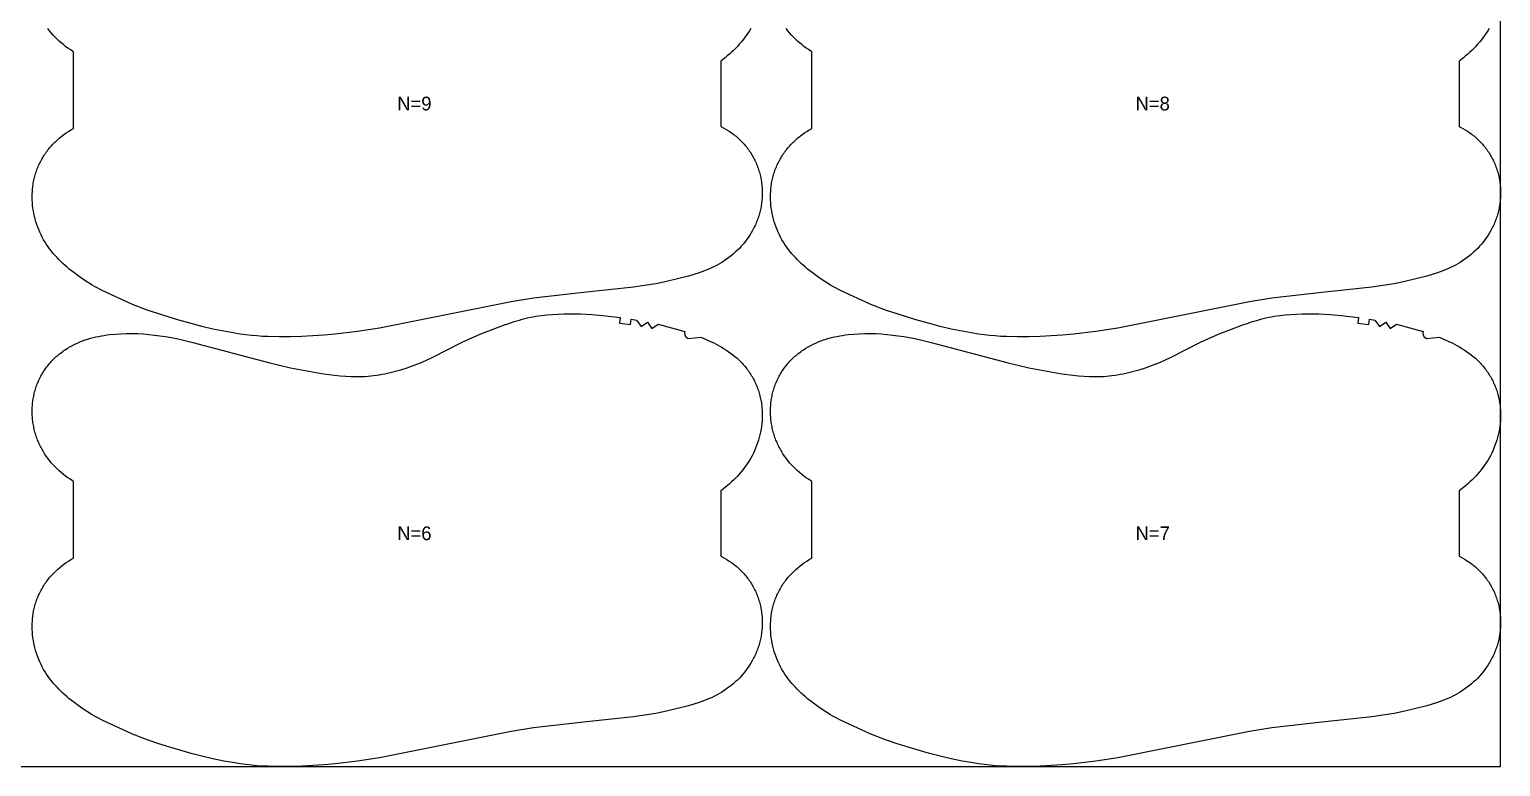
# Model space of a CAD drawing. Header units: inches. Extents: x 0 to 1874, y 0 to 1092.
# Drawn here: x 1339 to 1874, y 0 to 268 of the extents above; entities that cross this region are included whole.
import ezdxf

# ---------------------------------------------------------------- set-up
doc = ezdxf.new("R2010")
doc.units = ezdxf.units.IN

msp = doc.modelspace()

# ---------------------------------------------------------------- linework, layer by layer
at = {"layer": '1'}
for points in [[(0, 0), (1873.6998, 0), (1873.6998, 1091.8845), (0, 1091.8845), (0, 0)], [(1578.7571, 155.4172), (1583.3323, 155.8646), (1585.2064, 155.0794), (1587.0533, 154.2323), (1587.9652, 153.7841), (1588.8686, 153.3186), (1589.763, 152.8352), (1590.6478, 152.3334), (1591.5221, 151.8125), (1592.3843, 151.2714), (1593.2323, 150.7089), (1594.0641, 150.1239), (1594.8776, 149.5152), (1595.6709, 148.8816), (1596.4419, 148.2221), (1596.8184, 147.8822), (1597.1886, 147.5353), (1597.5523, 147.1815), (1597.9093, 146.8207), (1598.2594, 146.4531), (1598.6027, 146.0789), (1598.939, 145.6982), (1599.2681, 145.3113), (1599.59, 144.9181), (1599.9046, 144.519), (1600.2117, 144.114), (1600.5113, 143.7033), (1600.8032, 143.287), (1601.0873, 142.8654), (1601.3635, 142.4385), (1601.6318, 142.0066), (1601.892, 141.5697), (1602.1439, 141.128), (1602.3875, 140.6817), (1602.6228, 140.231), (1602.8496, 139.776), (1603.0678, 139.3168), (1603.2775, 138.8537), (1603.4784, 138.3868), (1603.6706, 137.9162), (1603.854, 137.4422), (1604.0285, 136.9649), (1604.1941, 136.4845), (1604.3506, 136.0011), (1604.4979, 135.5149), (1604.6361, 135.0261), (1604.7651, 134.5348), (1604.8847, 134.0412), (1604.9949, 133.5455), (1605.0957, 133.0478), (1605.1871, 132.5483), (1605.2691, 132.0472), (1605.3419, 131.5446), (1605.4055, 131.0407), (1605.46, 130.5357), (1605.5055, 130.0297), (1605.542, 129.5229), (1605.5884, 128.5076), (1605.5998, 127.4911), (1605.5768, 126.4747), (1605.5199, 125.4598), (1605.4297, 124.4476), (1605.3068, 123.439), (1605.1517, 122.435), (1604.9647, 121.4362), (1604.7466, 120.4437), (1604.4976, 119.4581), (1604.2184, 118.4804), (1603.9095, 117.5113), (1603.5712, 116.5519), (1603.2037, 115.6032), (1602.807, 114.6665), (1602.3811, 113.7432), (1601.926, 112.8344), (1601.4417, 111.9414), (1600.9283, 111.0655), (1600.3858, 110.208), (1599.8144, 109.3697), (1599.2158, 108.5506), (1598.5917, 107.7501), (1597.944, 106.9677), (1597.2746, 106.203), (1596.5852, 105.4555), (1595.8777, 104.7246), (1595.1539, 104.0099), (1594.4155, 103.3109), (1593.6635, 102.6272), (1592.8984, 101.9581), (1592.1212, 101.3033), (1590.5998, 100.0878), (1590.5998, 76.3795), (1591.0064, 76.1734), (1591.8975, 75.6844), (1592.7719, 75.1657), (1593.6282, 74.6176), (1594.0491, 74.3326), (1594.465, 74.0402), (1594.8755, 73.7407), (1595.2806, 73.4339), (1595.6801, 73.1198), (1596.0738, 72.7986), (1596.4614, 72.4703), (1596.8429, 72.1348), (1597.218, 71.7922), (1597.5866, 71.4426), (1597.9484, 71.0859), (1598.3033, 70.7223), (1598.6512, 70.3519), (1598.992, 69.9749), (1599.3255, 69.5914), (1599.6516, 69.2016), (1599.9701, 68.8055), (1600.2808, 68.4035), (1600.5838, 67.9955), (1600.8787, 67.5817), (1601.1656, 67.1623), (1601.4442, 66.7374), (1601.7143, 66.3071), (1601.976, 65.8716), (1602.229, 65.4311), (1602.4731, 64.9857), (1602.7084, 64.5355), (1602.9346, 64.0807), (1603.1519, 63.6215), (1603.3601, 63.1581), (1603.5592, 62.6907), (1603.7492, 62.2194), (1603.9301, 61.7446), (1604.1018, 61.2663), (1604.2643, 60.7848), (1604.4176, 60.3003), (1604.5616, 59.8129), (1604.6963, 59.3229), (1604.8217, 58.8304), (1604.9377, 58.3356), (1605.0443, 57.8388), (1605.1416, 57.3401), (1605.2293, 56.8397), (1605.3077, 56.3377), (1605.3767, 55.8345), (1605.4363, 55.33), (1605.4866, 54.8245), (1605.5277, 54.3181), (1605.5595, 53.811), (1605.5821, 53.3034), (1605.5955, 52.7954), (1605.5998, 52.2872), (1605.595, 51.779), (1605.5811, 51.2709), (1605.5582, 50.7631), (1605.5263, 50.2557), (1605.4855, 49.7489), (1605.4357, 49.243), (1605.3771, 48.7379), (1605.3096, 48.234), (1605.2332, 47.7313), (1605.1479, 47.2302), (1605.0538, 46.7306), (1604.9509, 46.2328), (1604.8391, 45.737), (1604.7185, 45.2433), (1604.5891, 44.7519), (1604.4509, 44.263), (1604.3039, 43.7767), (1604.1481, 43.2933), (1603.9835, 42.8128), (1603.8101, 42.3355), (1603.628, 41.8615), (1603.4371, 41.3909), (1603.2375, 40.9241), (1603.0294, 40.4609), (1602.8127, 40.0017), (1602.5878, 39.5464), (1602.3547, 39.0951), (1602.1136, 38.6479), (1601.6079, 37.7665), (1601.072, 36.9027), (1600.5069, 36.0573), (1599.9139, 35.2312), (1599.2941, 34.4251), (1598.6487, 33.6396), (1597.9785, 32.8755), (1597.2843, 32.1333), (1596.5669, 31.4135), (1595.8272, 30.7168), (1595.066, 30.0436), (1594.284, 29.3947), (1593.4821, 28.7704), (1592.6612, 28.1714), (1591.8221, 27.5978), (1590.9661, 27.0498), (1590.0941, 26.5274), (1589.2071, 26.0308), (1588.3063, 25.5601), (1587.3927, 25.1154), (1586.4672, 24.6968), (1585.5311, 24.3041), (1584.5854, 23.9351), (1583.6312, 23.5875), (1582.6698, 23.2589), (1580.7298, 22.6487), (1578.7747, 22.0852), (1574.8435, 21.0467), (1570.8869, 20.1186), (1566.9039, 19.3046), (1562.8975, 18.6154), (1558.8721, 18.0532), (1540.6828, 16.107), (1522.5039, 14.0666), (1514.4798, 12.7582), (1466.6457, 3.1918), (1462.6333, 2.5404), (1458.6089, 1.9638), (1450.5365, 0.9962), (1446.4877, 0.6333), (1442.4321, 0.3539), (1438.372, 0.1533), (1434.3085, 0.0325), (1430.243, 0), (1426.179, 0.0871), (1424.149, 0.1866), (1422.1214, 0.3262), (1420.0972, 0.5068), (1418.0771, 0.7294), (1416.0621, 0.9942), (1414.0524, 1.2985), (1410.0499, 2.0119), (1406.0709, 2.8441), (1402.1141, 3.7759), (1398.1781, 4.7926), (1392.948, 6.2795), (1386.5015, 8.3073), (1382.6496, 9.6108), (1380.7383, 10.3019), (1378.842, 11.0306), (1376.9629, 11.8018), (1375.0975, 12.6069), (1367.688, 15.964), (1365.8594, 16.8504), (1364.0572, 17.7863), (1363.1686, 18.2777), (1362.289, 18.7851), (1360.5562, 19.8457), (1358.8583, 20.9632), (1357.195, 22.1326), (1355.5668, 23.3505), (1353.9786, 24.6194), (1353.2013, 25.2743), (1352.4363, 25.9433), (1351.6842, 26.6271), (1350.9459, 27.326), (1350.2221, 28.0407), (1349.5146, 28.7716), (1348.8252, 29.5191), (1348.1557, 30.2839), (1347.5081, 31.0662), (1346.884, 31.8667), (1346.2853, 32.6859), (1345.714, 33.5241), (1345.1715, 34.3817), (1344.658, 35.2576), (1344.1738, 36.1505), (1343.7187, 37.0593), (1343.2928, 37.9827), (1342.896, 38.9193), (1342.5285, 39.868), (1342.1903, 40.8275), (1341.8813, 41.7965), (1341.6021, 42.7742), (1341.3532, 43.7598), (1341.135, 44.7524), (1340.9481, 45.7511), (1340.7929, 46.7552), (1340.67, 47.7637), (1340.5799, 48.7759), (1340.523, 49.7908), (1340.5, 50.8072), (1340.5114, 51.8237), (1340.5578, 52.839), (1340.5943, 53.3458), (1340.6397, 53.8518), (1340.6942, 54.3568), (1340.7579, 54.8607), (1340.8306, 55.3633), (1340.9127, 55.8644), (1341.0041, 56.3639), (1341.1048, 56.8616), (1341.2151, 57.3573), (1341.3347, 57.8509), (1341.4636, 58.3422), (1341.6018, 58.831), (1341.7492, 59.3172), (1341.9057, 59.8006), (1342.0712, 60.281), (1342.2457, 60.7583), (1342.4291, 61.2323), (1342.6214, 61.7029), (1342.8223, 62.1698), (1343.032, 62.6329), (1343.2502, 63.0921), (1343.477, 63.5471), (1343.7122, 63.9979), (1343.9559, 64.4441), (1344.2078, 64.8858), (1344.468, 65.3227), (1344.7362, 65.7546), (1345.0125, 66.1815), (1345.2966, 66.6032), (1345.5885, 67.0194), (1345.8881, 67.4301), (1346.1952, 67.8351), (1346.5098, 68.2342), (1346.8317, 68.6274), (1347.1608, 69.0144), (1347.4971, 69.395), (1347.8403, 69.7692), (1348.1905, 70.1368), (1348.5475, 70.4976), (1348.9111, 70.8515), (1349.2813, 71.1983), (1349.6579, 71.5382), (1350.4289, 72.1977), (1351.2222, 72.8313), (1352.0357, 73.44), (1352.8675, 74.025), (1353.7155, 74.5875), (1354.5777, 75.1286), (1355.452, 75.6496), (1355.5, 75.6768), (1355.5, 103.5143), (1355.1337, 103.7337), (1354.2777, 104.2817), (1353.4386, 104.8553), (1352.6177, 105.4543), (1351.8158, 106.0785), (1351.0338, 106.7275), (1350.2725, 107.4007), (1349.5328, 108.0974), (1348.8155, 108.8172), (1348.1213, 109.5594), (1347.4511, 110.3235), (1346.8057, 111.1089), (1346.1859, 111.9151), (1345.5929, 112.7412), (1345.0278, 113.5865), (1344.4919, 114.4503), (1343.9862, 115.3318), (1343.7451, 115.779), (1343.512, 116.2302), (1343.2871, 116.6856), (1343.0704, 117.1448), (1342.8622, 117.6079), (1342.6626, 118.0748), (1342.4718, 118.5453), (1342.2897, 119.0193), (1342.1163, 119.4967), (1341.9517, 119.9772), (1341.7959, 120.4606), (1341.6489, 120.9469), (1341.5107, 121.4358), (1341.3813, 121.9272), (1341.2607, 122.4209), (1341.1489, 122.9167), (1341.046, 123.4145), (1340.9519, 123.914), (1340.8666, 124.4152), (1340.7902, 124.9179), (1340.7227, 125.4218), (1340.664, 125.9268), (1340.6143, 126.4328), (1340.5734, 126.9396), (1340.5416, 127.447), (1340.5187, 127.9548), (1340.5048, 128.4629), (1340.5, 128.9711), (1340.5043, 129.4793), (1340.5177, 129.9873), (1340.5403, 130.4949), (1340.5721, 131.002), (1340.6132, 131.5084), (1340.6635, 132.0139), (1340.7231, 132.5183), (1340.7921, 133.0216), (1340.8705, 133.5236), (1340.9582, 134.024), (1341.0554, 134.5227), (1341.1621, 135.0195), (1341.2781, 135.5143), (1341.4035, 136.0068), (1341.5382, 136.4968), (1341.6822, 136.9842), (1341.8355, 137.4687), (1341.998, 137.9502), (1342.1697, 138.4285), (1342.3506, 138.9033), (1342.5406, 139.3745), (1342.7397, 139.8419), (1342.9479, 140.3053), (1343.1652, 140.7645), (1343.3914, 141.2193), (1343.6266, 141.6696), (1343.8708, 142.115), (1344.1238, 142.5555), (1344.3854, 142.991), (1344.6556, 143.4212), (1344.9342, 143.8461), (1345.221, 144.2656), (1345.516, 144.6793), (1345.8189, 145.0873), (1346.1297, 145.4894), (1346.4482, 145.8855), (1346.7743, 146.2753), (1347.1078, 146.6588), (1347.4485, 147.0358), (1347.7965, 147.4062), (1348.1514, 147.7698), (1348.5132, 148.1265), (1348.8818, 148.4761), (1349.2569, 148.8187), (1349.6383, 149.1542), (1350.026, 149.4825), (1350.4197, 149.8037), (1350.8191, 150.1177), (1351.2243, 150.4245), (1351.6348, 150.7241), (1352.0506, 151.0164), (1352.4715, 151.3015), (1353.3279, 151.8496), (1354.2023, 152.3683), (1355.0934, 152.8573), (1355.9997, 153.3166), (1356.9201, 153.7465), (1357.8535, 154.1475), (1358.7987, 154.5199), (1359.7545, 154.8644), (1360.72, 155.1812), (1361.694, 155.4709), (1362.6754, 155.7339), (1363.6631, 155.9708), (1364.6564, 156.1827), (1365.6547, 156.371), (1366.6573, 156.5369), (1367.6634, 156.6818), (1368.6726, 156.8068), (1370.6971, 157.0026), (1372.7262, 157.1332), (1374.7577, 157.2014), (1376.7898, 157.2085), (1378.8211, 157.1558), (1380.8501, 157.0451), (1382.8758, 156.8803), (1384.8974, 156.6661), (1386.914, 156.4068), (1388.9249, 156.1062), (1390.9289, 155.7642), (1392.925, 155.3802), (1394.9119, 154.9532), (1398.859, 153.9839), (1426.3508, 146.6333), (1430.3023, 145.6778), (1434.2703, 144.7938), (1438.2548, 143.9874), (1442.2536, 143.2558), (1446.2653, 142.602), (1450.2943, 142.0607), (1452.3166, 141.8466), (1454.3431, 141.6825), (1456.3726, 141.5798), (1457.3881, 141.555), (1458.4037, 141.5498), (1459.4193, 141.5652), (1460.4346, 141.6013), (1461.4492, 141.6576), (1462.4626, 141.7338), (1463.4745, 141.8295), (1464.4844, 141.9444), (1465.4921, 142.0782), (1466.497, 142.2304), (1467.4988, 142.4007), (1468.4974, 142.5886), (1470.4843, 143.0152), (1472.4568, 143.506), (1474.4138, 144.0569), (1476.354, 144.6646), (1478.2755, 145.3289), (1480.1757, 146.0501), (1482.0524, 146.8289), (1483.9047, 147.6633), (1485.7371, 148.5418), (1496.6331, 154.0222), (1500.3305, 155.7112), (1504.0734, 157.2984), (1507.8508, 158.799), (1511.6615, 160.2156), (1513.5803, 160.8897), (1515.5107, 161.5281), (1517.4556, 162.1162), (1518.4344, 162.3869), (1519.4179, 162.6396), (1520.4064, 162.8728), (1521.3995, 163.0867), (1522.3968, 163.2819), (1523.3977, 163.4589), (1525.4085, 163.7605), (1527.4282, 163.996), (1529.4533, 164.17), (1531.4821, 164.2885), (1533.5135, 164.3579), (1535.5461, 164.3845), (1537.5789, 164.3735), (1539.6109, 164.3256), (1541.6416, 164.2405), (1543.6702, 164.1178), (1547.7195, 163.7652), (1554.0677, 162.997), (1553.7964, 161.0155), (1557.7127, 160.4389), (1558.0249, 162.4144), (1559.9986, 162.091), (1561.6095, 159.7769), (1563.9335, 161.3726), (1565.4794, 159.0165), (1567.8466, 160.5443), (1572.6847, 159.2868), (1577.4967, 157.9325), (1577.3989, 157.319), (1577.4938, 156.705), (1577.7721, 156.1496), (1578.2071, 155.7061), (1578.7571, 155.4172)], [(1846.8571, 155.4172), (1851.4323, 155.8646), (1853.3064, 155.0794), (1855.1533, 154.2323), (1856.0652, 153.7841), (1856.9686, 153.3186), (1857.863, 152.8352), (1858.7478, 152.3334), (1859.6221, 151.8125), (1860.4843, 151.2714), (1861.3323, 150.7089), (1862.1641, 150.1239), (1862.9776, 149.5152), (1863.7709, 148.8816), (1864.5419, 148.2221), (1864.9184, 147.8822), (1865.2886, 147.5353), (1865.6523, 147.1815), (1866.0093, 146.8207), (1866.3594, 146.4531), (1866.7027, 146.0789), (1867.039, 145.6982), (1867.3681, 145.3113), (1867.69, 144.9181), (1868.0046, 144.519), (1868.3117, 144.114), (1868.6113, 143.7033), (1868.9032, 143.287), (1869.1873, 142.8654), (1869.4635, 142.4385), (1869.7318, 142.0066), (1869.992, 141.5697), (1870.2439, 141.128), (1870.4875, 140.6817), (1870.7228, 140.231), (1870.9496, 139.776), (1871.1678, 139.3168), (1871.3775, 138.8537), (1871.5784, 138.3868), (1871.7706, 137.9162), (1871.954, 137.4422), (1872.1285, 136.9649), (1872.2941, 136.4845), (1872.4506, 136.0011), (1872.5979, 135.5149), (1872.7361, 135.0261), (1872.8651, 134.5348), (1872.9847, 134.0412), (1873.0949, 133.5455), (1873.1957, 133.0478), (1873.2871, 132.5483), (1873.3691, 132.0472), (1873.4419, 131.5446), (1873.5055, 131.0407), (1873.56, 130.5357), (1873.6055, 130.0297), (1873.642, 129.5229), (1873.6884, 128.5076), (1873.6998, 127.4911), (1873.6768, 126.4747), (1873.6199, 125.4598), (1873.5297, 124.4476), (1873.4068, 123.439), (1873.2517, 122.435), (1873.0647, 121.4362), (1872.8466, 120.4437), (1872.5976, 119.4581), (1872.3184, 118.4804), (1872.0095, 117.5113), (1871.6712, 116.5519), (1871.3037, 115.6032), (1870.907, 114.6665), (1870.4811, 113.7432), (1870.026, 112.8344), (1869.5417, 111.9414), (1869.0283, 111.0655), (1868.4858, 110.208), (1867.9144, 109.3697), (1867.3158, 108.5506), (1866.6917, 107.7501), (1866.044, 106.9677), (1865.3746, 106.203), (1864.6852, 105.4555), (1863.9777, 104.7246), (1863.2539, 104.0099), (1862.5155, 103.3109), (1861.7635, 102.6272), (1860.9984, 101.9581), (1860.2212, 101.3033), (1858.6998, 100.0878), (1858.6998, 76.3795), (1859.1064, 76.1734), (1859.9975, 75.6844), (1860.8719, 75.1657), (1861.7282, 74.6176), (1862.1491, 74.3326), (1862.565, 74.0402), (1862.9755, 73.7407), (1863.3806, 73.4339), (1863.7801, 73.1198), (1864.1738, 72.7986), (1864.5614, 72.4703), (1864.9429, 72.1348), (1865.318, 71.7922), (1865.6866, 71.4426), (1866.0484, 71.0859), (1866.4033, 70.7223), (1866.7512, 70.3519), (1867.092, 69.9749), (1867.4255, 69.5914), (1867.7516, 69.2016), (1868.0701, 68.8055), (1868.3808, 68.4035), (1868.6838, 67.9955), (1868.9787, 67.5817), (1869.2656, 67.1623), (1869.5442, 66.7374), (1869.8143, 66.3071), (1870.076, 65.8716), (1870.329, 65.4311), (1870.5731, 64.9857), (1870.8084, 64.5355), (1871.0346, 64.0807), (1871.2519, 63.6215), (1871.4601, 63.1581), (1871.6592, 62.6907), (1871.8492, 62.2194), (1872.0301, 61.7446), (1872.2018, 61.2663), (1872.3643, 60.7848), (1872.5176, 60.3003), (1872.6616, 59.8129), (1872.7963, 59.3229), (1872.9217, 58.8304), (1873.0377, 58.3356), (1873.1443, 57.8388), (1873.2416, 57.3401), (1873.3293, 56.8397), (1873.4077, 56.3377), (1873.4767, 55.8345), (1873.5363, 55.33), (1873.5866, 54.8245), (1873.6277, 54.3181), (1873.6595, 53.811), (1873.6821, 53.3034), (1873.6955, 52.7954), (1873.6998, 52.2872), (1873.695, 51.779), (1873.6811, 51.2709), (1873.6582, 50.7631), (1873.6263, 50.2557), (1873.5855, 49.7489), (1873.5357, 49.243), (1873.4771, 48.7379), (1873.4096, 48.234), (1873.3332, 47.7313), (1873.2479, 47.2302), (1873.1538, 46.7306), (1873.0509, 46.2328), (1872.9391, 45.737), (1872.8185, 45.2433), (1872.6891, 44.7519), (1872.5509, 44.263), (1872.4039, 43.7767), (1872.2481, 43.2933), (1872.0835, 42.8128), (1871.9101, 42.3355), (1871.728, 41.8615), (1871.5371, 41.3909), (1871.3375, 40.9241), (1871.1294, 40.4609), (1870.9127, 40.0017), (1870.6878, 39.5464), (1870.4547, 39.0951), (1870.2136, 38.6479), (1869.7079, 37.7665), (1869.172, 36.9027), (1868.6069, 36.0573), (1868.0139, 35.2312), (1867.3941, 34.4251), (1866.7487, 33.6396), (1866.0785, 32.8755), (1865.3843, 32.1333), (1864.6669, 31.4135), (1863.9272, 30.7168), (1863.166, 30.0436), (1862.384, 29.3947), (1861.5821, 28.7704), (1860.7612, 28.1714), (1859.9221, 27.5978), (1859.0661, 27.0498), (1858.1941, 26.5274), (1857.3071, 26.0308), (1856.4063, 25.5601), (1855.4927, 25.1154), (1854.5672, 24.6968), (1853.6311, 24.3041), (1852.6854, 23.9351), (1851.7312, 23.5875), (1850.7698, 23.2589), (1848.8298, 22.6487), (1846.8747, 22.0852), (1842.9435, 21.0467), (1838.9869, 20.1186), (1835.0039, 19.3046), (1830.9975, 18.6154), (1826.9721, 18.0532), (1808.7828, 16.107), (1790.6039, 14.0666), (1782.5798, 12.7582), (1734.7457, 3.1918), (1730.7333, 2.5404), (1726.7089, 1.9638), (1718.6365, 0.9962), (1714.5877, 0.6333), (1710.5321, 0.3539), (1706.472, 0.1533), (1702.4085, 0.0325), (1698.343, 0), (1694.279, 0.0871), (1692.249, 0.1866), (1690.2214, 0.3262), (1688.1972, 0.5068), (1686.1771, 0.7294), (1684.1621, 0.9942), (1682.1524, 1.2985), (1678.1499, 2.0119), (1674.1709, 2.8441), (1670.2141, 3.7759), (1666.2781, 4.7926), (1661.048, 6.2795), (1654.6015, 8.3073), (1650.7496, 9.6108), (1648.8383, 10.3019), (1646.942, 11.0306), (1645.0629, 11.8018), (1643.1975, 12.6069), (1635.788, 15.964), (1633.9594, 16.8504), (1632.1572, 17.7863), (1631.2686, 18.2777), (1630.389, 18.7851), (1628.6562, 19.8457), (1626.9583, 20.9632), (1625.295, 22.1326), (1623.6668, 23.3505), (1622.0786, 24.6194), (1621.3013, 25.2743), (1620.5363, 25.9433), (1619.7842, 26.6271), (1619.0459, 27.326), (1618.3221, 28.0407), (1617.6146, 28.7716), (1616.9252, 29.5191), (1616.2557, 30.2839), (1615.6081, 31.0662), (1614.984, 31.8667), (1614.3853, 32.6859), (1613.814, 33.5241), (1613.2715, 34.3817), (1612.758, 35.2576), (1612.2738, 36.1505), (1611.8187, 37.0593), (1611.3928, 37.9827), (1610.996, 38.9193), (1610.6285, 39.868), (1610.2903, 40.8275), (1609.9813, 41.7965), (1609.7021, 42.7742), (1609.4532, 43.7598), (1609.235, 44.7524), (1609.0481, 45.7511), (1608.8929, 46.7552), (1608.77, 47.7637), (1608.6799, 48.7759), (1608.623, 49.7908), (1608.6, 50.8072), (1608.6114, 51.8237), (1608.6578, 52.839), (1608.6943, 53.3458), (1608.7397, 53.8518), (1608.7942, 54.3568), (1608.8579, 54.8607), (1608.9306, 55.3633), (1609.0127, 55.8644), (1609.1041, 56.3639), (1609.2048, 56.8616), (1609.3151, 57.3573), (1609.4347, 57.8509), (1609.5636, 58.3422), (1609.7018, 58.831), (1609.8492, 59.3172), (1610.0057, 59.8006), (1610.1712, 60.281), (1610.3457, 60.7583), (1610.5291, 61.2323), (1610.7214, 61.7029), (1610.9223, 62.1698), (1611.132, 62.6329), (1611.3502, 63.0921), (1611.577, 63.5471), (1611.8122, 63.9979), (1612.0559, 64.4441), (1612.3078, 64.8858), (1612.568, 65.3227), (1612.8362, 65.7546), (1613.1125, 66.1815), (1613.3966, 66.6032), (1613.6885, 67.0194), (1613.9881, 67.4301), (1614.2952, 67.8351), (1614.6098, 68.2342), (1614.9317, 68.6274), (1615.2608, 69.0144), (1615.5971, 69.395), (1615.9403, 69.7692), (1616.2905, 70.1368), (1616.6475, 70.4976), (1617.0111, 70.8515), (1617.3813, 71.1983), (1617.7579, 71.5382), (1618.5289, 72.1977), (1619.3222, 72.8313), (1620.1357, 73.44), (1620.9675, 74.025), (1621.8155, 74.5875), (1622.6777, 75.1286), (1623.552, 75.6496), (1623.6, 75.6768), (1623.6, 103.5143), (1623.2337, 103.7337), (1622.3777, 104.2817), (1621.5386, 104.8553), (1620.7177, 105.4543), (1619.9158, 106.0785), (1619.1338, 106.7275), (1618.3725, 107.4007), (1617.6328, 108.0974), (1616.9155, 108.8172), (1616.2213, 109.5594), (1615.5511, 110.3235), (1614.9057, 111.1089), (1614.2859, 111.9151), (1613.6929, 112.7412), (1613.1278, 113.5865), (1612.5919, 114.4503), (1612.0862, 115.3318), (1611.8451, 115.779), (1611.612, 116.2302), (1611.3871, 116.6856), (1611.1704, 117.1448), (1610.9622, 117.6079), (1610.7626, 118.0748), (1610.5718, 118.5453), (1610.3897, 119.0193), (1610.2163, 119.4967), (1610.0517, 119.9772), (1609.8959, 120.4606), (1609.7489, 120.9469), (1609.6107, 121.4358), (1609.4813, 121.9272), (1609.3607, 122.4209), (1609.2489, 122.9167), (1609.146, 123.4145), (1609.0519, 123.914), (1608.9666, 124.4152), (1608.8902, 124.9179), (1608.8227, 125.4218), (1608.764, 125.9268), (1608.7143, 126.4328), (1608.6734, 126.9396), (1608.6416, 127.447), (1608.6187, 127.9548), (1608.6048, 128.4629), (1608.6, 128.9711), (1608.6043, 129.4793), (1608.6177, 129.9873), (1608.6403, 130.4949), (1608.6721, 131.002), (1608.7132, 131.5084), (1608.7635, 132.0139), (1608.8231, 132.5183), (1608.8921, 133.0216), (1608.9705, 133.5236), (1609.0582, 134.024), (1609.1554, 134.5227), (1609.2621, 135.0195), (1609.3781, 135.5143), (1609.5035, 136.0068), (1609.6382, 136.4968), (1609.7822, 136.9842), (1609.9355, 137.4687), (1610.098, 137.9502), (1610.2697, 138.4285), (1610.4506, 138.9033), (1610.6406, 139.3745), (1610.8397, 139.8419), (1611.0479, 140.3053), (1611.2652, 140.7645), (1611.4914, 141.2193), (1611.7266, 141.6696), (1611.9708, 142.115), (1612.2238, 142.5555), (1612.4854, 142.991), (1612.7556, 143.4212), (1613.0342, 143.8461), (1613.321, 144.2656), (1613.616, 144.6793), (1613.9189, 145.0873), (1614.2297, 145.4894), (1614.5482, 145.8855), (1614.8743, 146.2753), (1615.2078, 146.6588), (1615.5485, 147.0358), (1615.8965, 147.4062), (1616.2514, 147.7698), (1616.6132, 148.1265), (1616.9818, 148.4761), (1617.3569, 148.8187), (1617.7383, 149.1542), (1618.126, 149.4825), (1618.5197, 149.8037), (1618.9191, 150.1177), (1619.3243, 150.4245), (1619.7348, 150.7241), (1620.1506, 151.0164), (1620.5715, 151.3015), (1621.4279, 151.8496), (1622.3023, 152.3683), (1623.1934, 152.8573), (1624.0997, 153.3166), (1625.0201, 153.7465), (1625.9535, 154.1475), (1626.8987, 154.5199), (1627.8545, 154.8644), (1628.82, 155.1812), (1629.794, 155.4709), (1630.7754, 155.7339), (1631.7631, 155.9708), (1632.7564, 156.1827), (1633.7547, 156.371), (1634.7573, 156.5369), (1635.7634, 156.6818), (1636.7726, 156.8068), (1638.7971, 157.0026), (1640.8262, 157.1332), (1642.8577, 157.2014), (1644.8898, 157.2085), (1646.9211, 157.1558), (1648.9501, 157.0451), (1650.9758, 156.8803), (1652.9974, 156.6661), (1655.014, 156.4068), (1657.0249, 156.1062), (1659.0289, 155.7642), (1661.025, 155.3802), (1663.0119, 154.9532), (1666.959, 153.9839), (1694.4508, 146.6333), (1698.4023, 145.6778), (1702.3703, 144.7938), (1706.3548, 143.9874), (1710.3536, 143.2558), (1714.3653, 142.602), (1718.3943, 142.0607), (1720.4166, 141.8466), (1722.4431, 141.6825), (1724.4726, 141.5798), (1725.4881, 141.555), (1726.5037, 141.5498), (1727.5193, 141.5652), (1728.5346, 141.6013), (1729.5492, 141.6576), (1730.5626, 141.7338), (1731.5745, 141.8295), (1732.5844, 141.9444), (1733.5921, 142.0782), (1734.597, 142.2304), (1735.5988, 142.4007), (1736.5974, 142.5886), (1738.5843, 143.0152), (1740.5568, 143.506), (1742.5138, 144.0569), (1744.454, 144.6646), (1746.3755, 145.3289), (1748.2757, 146.0501), (1750.1524, 146.8289), (1752.0047, 147.6633), (1753.8371, 148.5418), (1764.7331, 154.0222), (1768.4305, 155.7112), (1772.1734, 157.2984), (1775.9508, 158.799), (1779.7615, 160.2156), (1781.6803, 160.8897), (1783.6107, 161.5281), (1785.5556, 162.1162), (1786.5344, 162.3869), (1787.5179, 162.6396), (1788.5064, 162.8728), (1789.4995, 163.0867), (1790.4968, 163.2819), (1791.4977, 163.4589), (1793.5085, 163.7605), (1795.5282, 163.996), (1797.5533, 164.17), (1799.5821, 164.2885), (1801.6135, 164.3579), (1803.6461, 164.3845), (1805.6789, 164.3735), (1807.7109, 164.3256), (1809.7416, 164.2405), (1811.7702, 164.1178), (1815.8195, 163.7652), (1822.1677, 162.997), (1821.8964, 161.0155), (1825.8127, 160.4389), (1826.1249, 162.4144), (1828.0986, 162.091), (1829.7095, 159.7769), (1832.0335, 161.3726), (1833.5794, 159.0165), (1835.9466, 160.5443), (1840.7847, 159.2868), (1845.5967, 157.9325), (1845.4989, 157.319), (1845.5938, 156.705), (1845.8721, 156.1496), (1846.3071, 155.7061), (1846.8571, 155.4172)]]:
    msp.add_lwpolyline(points, close=True, dxfattribs=at)
for points in [[(1601.4417, 267.9414), (1600.9283, 267.0655), (1600.3858, 266.208), (1599.8144, 265.3697), (1599.2158, 264.5506), (1598.5917, 263.7501), (1597.944, 262.9677), (1597.2746, 262.203), (1596.5852, 261.4555), (1595.8777, 260.7246), (1595.1539, 260.0099), (1594.4155, 259.3109), (1593.6635, 258.6272), (1592.8984, 257.9581), (1592.1212, 257.3033), (1590.5998, 256.0878), (1590.5998, 232.3795), (1591.0064, 232.1734), (1591.8975, 231.6844), (1592.7719, 231.1657), (1593.6282, 230.6176), (1594.0491, 230.3326), (1594.465, 230.0402), (1594.8755, 229.7407), (1595.2806, 229.4339), (1595.6801, 229.1198), (1596.0738, 228.7986), (1596.4614, 228.4703), (1596.8429, 228.1348), (1597.218, 227.7922), (1597.5866, 227.4426), (1597.9484, 227.0859), (1598.3033, 226.7223), (1598.6512, 226.3519), (1598.992, 225.9749), (1599.3255, 225.5914), (1599.6516, 225.2016), (1599.9701, 224.8055), (1600.2808, 224.4035), (1600.5838, 223.9955), (1600.8787, 223.5817), (1601.1656, 223.1623), (1601.4442, 222.7374), (1601.7143, 222.3071), (1601.976, 221.8716), (1602.229, 221.4311), (1602.4731, 220.9857), (1602.7084, 220.5355), (1602.9346, 220.0807), (1603.1519, 219.6215), (1603.3601, 219.1581), (1603.5592, 218.6907), (1603.7492, 218.2194), (1603.9301, 217.7446), (1604.1018, 217.2663), (1604.2643, 216.7848), (1604.4176, 216.3003), (1604.5616, 215.8129), (1604.6963, 215.3229), (1604.8217, 214.8304), (1604.9377, 214.3356), (1605.0443, 213.8388), (1605.1416, 213.3401), (1605.2293, 212.8397), (1605.3077, 212.3377), (1605.3767, 211.8345), (1605.4363, 211.33), (1605.4866, 210.8245), (1605.5277, 210.3181), (1605.5595, 209.811), (1605.5821, 209.3034), (1605.5955, 208.7954), (1605.5998, 208.2872), (1605.595, 207.779), (1605.5811, 207.2709), (1605.5582, 206.7631), (1605.5263, 206.2557), (1605.4855, 205.7489), (1605.4357, 205.243), (1605.3771, 204.7379), (1605.3096, 204.234), (1605.2332, 203.7313), (1605.1479, 203.2302), (1605.0538, 202.7306), (1604.9509, 202.2328), (1604.8391, 201.737), (1604.7185, 201.2433), (1604.5891, 200.7519), (1604.4509, 200.263), (1604.3039, 199.7767), (1604.1481, 199.2933), (1603.9835, 198.8128), (1603.8101, 198.3355), (1603.628, 197.8615), (1603.4371, 197.3909), (1603.2375, 196.9241), (1603.0294, 196.4609), (1602.8127, 196.0017), (1602.5878, 195.5464), (1602.3547, 195.0951), (1602.1136, 194.6479), (1601.6079, 193.7665), (1601.072, 192.9027), (1600.5069, 192.0573), (1599.9139, 191.2312), (1599.2941, 190.4251), (1598.6487, 189.6396), (1597.9785, 188.8755), (1597.2843, 188.1333), (1596.5669, 187.4135), (1595.8272, 186.7168), (1595.066, 186.0436), (1594.284, 185.3947), (1593.4821, 184.7704), (1592.6612, 184.1714), (1591.8221, 183.5978), (1590.9661, 183.0498), (1590.0941, 182.5274), (1589.2071, 182.0308), (1588.3063, 181.5601), (1587.3927, 181.1154), (1586.4672, 180.6968), (1585.5311, 180.3041), (1584.5854, 179.9351), (1583.6312, 179.5875), (1582.6698, 179.2589), (1580.7298, 178.6487), (1578.7747, 178.0852), (1574.8435, 177.0467), (1570.8869, 176.1186), (1566.9039, 175.3046), (1562.8975, 174.6154), (1558.8721, 174.0532), (1540.6828, 172.107), (1522.5039, 170.0666), (1514.4798, 168.7582), (1466.6457, 159.1918), (1462.6333, 158.5404), (1458.6089, 157.9638), (1450.5365, 156.9962), (1446.4877, 156.6333), (1442.4321, 156.3539), (1438.372, 156.1533), (1434.3085, 156.0325), (1430.243, 156), (1426.179, 156.0871), (1424.149, 156.1866), (1422.1214, 156.3262), (1420.0972, 156.5068), (1418.0771, 156.7294), (1416.0621, 156.9942), (1414.0524, 157.2985), (1410.0499, 158.0119), (1406.0709, 158.8441), (1402.1141, 159.7759), (1398.1781, 160.7926), (1392.948, 162.2795), (1386.5015, 164.3073), (1382.6496, 165.6108), (1380.7383, 166.3019), (1378.842, 167.0306), (1376.9629, 167.8018), (1375.0975, 168.6069), (1367.688, 171.964), (1365.8594, 172.8504), (1364.0572, 173.7863), (1363.1686, 174.2777), (1362.289, 174.7851), (1360.5562, 175.8457), (1358.8583, 176.9632), (1357.195, 178.1326), (1355.5668, 179.3505), (1353.9786, 180.6194), (1353.2013, 181.2743), (1352.4363, 181.9433), (1351.6842, 182.6271), (1350.9459, 183.326), (1350.2221, 184.0407), (1349.5146, 184.7716), (1348.8252, 185.5191), (1348.1557, 186.2839), (1347.5081, 187.0662), (1346.884, 187.8667), (1346.2853, 188.6859), (1345.714, 189.5241), (1345.1715, 190.3817), (1344.658, 191.2576), (1344.1738, 192.1505), (1343.7187, 193.0593), (1343.2928, 193.9827), (1342.896, 194.9193), (1342.5285, 195.868), (1342.1903, 196.8275), (1341.8813, 197.7965), (1341.6021, 198.7742), (1341.3532, 199.7598), (1341.135, 200.7524), (1340.9481, 201.7511), (1340.7929, 202.7552), (1340.67, 203.7637), (1340.5799, 204.7759), (1340.523, 205.7908), (1340.5, 206.8072), (1340.5114, 207.8237), (1340.5578, 208.839), (1340.5943, 209.3458), (1340.6397, 209.8518), (1340.6942, 210.3568), (1340.7579, 210.8607), (1340.8306, 211.3633), (1340.9127, 211.8644), (1341.0041, 212.3639), (1341.1048, 212.8616), (1341.2151, 213.3573), (1341.3347, 213.8509), (1341.4636, 214.3422), (1341.6018, 214.831), (1341.7492, 215.3172), (1341.9057, 215.8006), (1342.0712, 216.281), (1342.2457, 216.7583), (1342.4291, 217.2323), (1342.6214, 217.7029), (1342.8223, 218.1698), (1343.032, 218.6329), (1343.2502, 219.0921), (1343.477, 219.5471), (1343.7122, 219.9979), (1343.9559, 220.4441), (1344.2078, 220.8858), (1344.468, 221.3227), (1344.7362, 221.7546), (1345.0125, 222.1815), (1345.2966, 222.6032), (1345.5885, 223.0194), (1345.8881, 223.4301), (1346.1952, 223.8351), (1346.5098, 224.2342), (1346.8317, 224.6274), (1347.1608, 225.0144), (1347.4971, 225.395), (1347.8403, 225.7692), (1348.1905, 226.1368), (1348.5475, 226.4976), (1348.9111, 226.8515), (1349.2813, 227.1983), (1349.6579, 227.5382), (1350.4289, 228.1977), (1351.2222, 228.8313), (1352.0357, 229.44), (1352.8675, 230.025), (1353.7155, 230.5875), (1354.5777, 231.1286), (1355.452, 231.6496), (1355.5, 231.6768), (1355.5, 259.5143), (1355.1337, 259.7337), (1354.2777, 260.2817), (1353.4386, 260.8553), (1352.6177, 261.4543), (1351.8158, 262.0785), (1351.0338, 262.7275), (1350.2725, 263.4007), (1349.5328, 264.0974), (1348.8155, 264.8172), (1348.1213, 265.5594), (1347.4511, 266.3235), (1346.8057, 267.1089), (1346.1859, 267.9151)], [(1869.5417, 267.9414), (1869.0283, 267.0655), (1868.4858, 266.208), (1867.9144, 265.3697), (1867.3158, 264.5506), (1866.6917, 263.7501), (1866.044, 262.9677), (1865.3746, 262.203), (1864.6852, 261.4555), (1863.9777, 260.7246), (1863.2539, 260.0099), (1862.5155, 259.3109), (1861.7635, 258.6272), (1860.9984, 257.9581), (1860.2212, 257.3033), (1858.6998, 256.0878), (1858.6998, 232.3795), (1859.1064, 232.1734), (1859.9975, 231.6844), (1860.8719, 231.1657), (1861.7282, 230.6176), (1862.1491, 230.3326), (1862.565, 230.0402), (1862.9755, 229.7407), (1863.3806, 229.4339), (1863.7801, 229.1198), (1864.1738, 228.7986), (1864.5614, 228.4703), (1864.9429, 228.1348), (1865.318, 227.7922), (1865.6866, 227.4426), (1866.0484, 227.0859), (1866.4033, 226.7223), (1866.7512, 226.3519), (1867.092, 225.9749), (1867.4255, 225.5914), (1867.7516, 225.2016), (1868.0701, 224.8055), (1868.3808, 224.4035), (1868.6838, 223.9955), (1868.9787, 223.5817), (1869.2656, 223.1623), (1869.5442, 222.7374), (1869.8143, 222.3071), (1870.076, 221.8716), (1870.329, 221.4311), (1870.5731, 220.9857), (1870.8084, 220.5355), (1871.0346, 220.0807), (1871.2519, 219.6215), (1871.4601, 219.1581), (1871.6592, 218.6907), (1871.8492, 218.2194), (1872.0301, 217.7446), (1872.2018, 217.2663), (1872.3643, 216.7848), (1872.5176, 216.3003), (1872.6616, 215.8129), (1872.7963, 215.3229), (1872.9217, 214.8304), (1873.0377, 214.3356), (1873.1443, 213.8388), (1873.2416, 213.3401), (1873.3293, 212.8397), (1873.4077, 212.3377), (1873.4767, 211.8345), (1873.5363, 211.33), (1873.5866, 210.8245), (1873.6277, 210.3181), (1873.6595, 209.811), (1873.6821, 209.3034), (1873.6955, 208.7954), (1873.6998, 208.2872), (1873.695, 207.779), (1873.6811, 207.2709), (1873.6582, 206.7631), (1873.6263, 206.2557), (1873.5855, 205.7489), (1873.5357, 205.243), (1873.4771, 204.7379), (1873.4096, 204.234), (1873.3332, 203.7313), (1873.2479, 203.2302), (1873.1538, 202.7306), (1873.0509, 202.2328), (1872.9391, 201.737), (1872.8185, 201.2433), (1872.6891, 200.7519), (1872.5509, 200.263), (1872.4039, 199.7767), (1872.2481, 199.2933), (1872.0835, 198.8128), (1871.9101, 198.3355), (1871.728, 197.8615), (1871.5371, 197.3909), (1871.3375, 196.9241), (1871.1294, 196.4609), (1870.9127, 196.0017), (1870.6878, 195.5464), (1870.4547, 195.0951), (1870.2136, 194.6479), (1869.7079, 193.7665), (1869.172, 192.9027), (1868.6069, 192.0573), (1868.0139, 191.2312), (1867.3941, 190.4251), (1866.7487, 189.6396), (1866.0785, 188.8755), (1865.3843, 188.1333), (1864.6669, 187.4135), (1863.9272, 186.7168), (1863.166, 186.0436), (1862.384, 185.3947), (1861.5821, 184.7704), (1860.7612, 184.1714), (1859.9221, 183.5978), (1859.0661, 183.0498), (1858.1941, 182.5274), (1857.3071, 182.0308), (1856.4063, 181.5601), (1855.4927, 181.1154), (1854.5672, 180.6968), (1853.6311, 180.3041), (1852.6854, 179.9351), (1851.7312, 179.5875), (1850.7698, 179.2589), (1848.8298, 178.6487), (1846.8747, 178.0852), (1842.9435, 177.0467), (1838.9869, 176.1186), (1835.0039, 175.3046), (1830.9975, 174.6154), (1826.9721, 174.0532), (1808.7828, 172.107), (1790.6039, 170.0666), (1782.5798, 168.7582), (1734.7457, 159.1918), (1730.7333, 158.5404), (1726.7089, 157.9638), (1718.6365, 156.9962), (1714.5877, 156.6333), (1710.5321, 156.3539), (1706.472, 156.1533), (1702.4085, 156.0325), (1698.343, 156), (1694.279, 156.0871), (1692.249, 156.1866), (1690.2214, 156.3262), (1688.1972, 156.5068), (1686.1771, 156.7294), (1684.1621, 156.9942), (1682.1524, 157.2985), (1678.1499, 158.0119), (1674.1709, 158.8441), (1670.2141, 159.7759), (1666.2781, 160.7926), (1661.048, 162.2795), (1654.6015, 164.3073), (1650.7496, 165.6108), (1648.8383, 166.3019), (1646.942, 167.0306), (1645.0629, 167.8018), (1643.1975, 168.6069), (1635.788, 171.964), (1633.9594, 172.8504), (1632.1572, 173.7863), (1631.2686, 174.2777), (1630.389, 174.7851), (1628.6562, 175.8457), (1626.9583, 176.9632), (1625.295, 178.1326), (1623.6668, 179.3505), (1622.0786, 180.6194), (1621.3013, 181.2743), (1620.5363, 181.9433), (1619.7842, 182.6271), (1619.0459, 183.326), (1618.3221, 184.0407), (1617.6146, 184.7716), (1616.9252, 185.5191), (1616.2557, 186.2839), (1615.6081, 187.0662), (1614.984, 187.8667), (1614.3853, 188.6859), (1613.814, 189.5241), (1613.2715, 190.3817), (1612.758, 191.2576), (1612.2738, 192.1505), (1611.8187, 193.0593), (1611.3928, 193.9827), (1610.996, 194.9193), (1610.6285, 195.868), (1610.2903, 196.8275), (1609.9813, 197.7965), (1609.7021, 198.7742), (1609.4532, 199.7598), (1609.235, 200.7524), (1609.0481, 201.7511), (1608.8929, 202.7552), (1608.77, 203.7637), (1608.6799, 204.7759), (1608.623, 205.7908), (1608.6, 206.8072), (1608.6114, 207.8237), (1608.6578, 208.839), (1608.6943, 209.3458), (1608.7397, 209.8518), (1608.7942, 210.3568), (1608.8579, 210.8607), (1608.9306, 211.3633), (1609.0127, 211.8644), (1609.1041, 212.3639), (1609.2048, 212.8616), (1609.3151, 213.3573), (1609.4347, 213.8509), (1609.5636, 214.3422), (1609.7018, 214.831), (1609.8492, 215.3172), (1610.0057, 215.8006), (1610.1712, 216.281), (1610.3457, 216.7583), (1610.5291, 217.2323), (1610.7214, 217.7029), (1610.9223, 218.1698), (1611.132, 218.6329), (1611.3502, 219.0921), (1611.577, 219.5471), (1611.8122, 219.9979), (1612.0559, 220.4441), (1612.3078, 220.8858), (1612.568, 221.3227), (1612.8362, 221.7546), (1613.1125, 222.1815), (1613.3966, 222.6032), (1613.6885, 223.0194), (1613.9881, 223.4301), (1614.2952, 223.8351), (1614.6098, 224.2342), (1614.9317, 224.6274), (1615.2608, 225.0144), (1615.5971, 225.395), (1615.9403, 225.7692), (1616.2905, 226.1368), (1616.6475, 226.4976), (1617.0111, 226.8515), (1617.3813, 227.1983), (1617.7579, 227.5382), (1618.5289, 228.1977), (1619.3222, 228.8313), (1620.1357, 229.44), (1620.9675, 230.025), (1621.8155, 230.5875), (1622.6777, 231.1286), (1623.552, 231.6496), (1623.6, 231.6768), (1623.6, 259.5143), (1623.2337, 259.7337), (1622.3777, 260.2817), (1621.5386, 260.8553), (1620.7177, 261.4543), (1619.9158, 262.0785), (1619.1338, 262.7275), (1618.3725, 263.4007), (1617.6328, 264.0974), (1616.9155, 264.8172), (1616.2213, 265.5594), (1615.5511, 266.3235), (1614.9057, 267.1089), (1614.2859, 267.9151)]]:
    msp.add_lwpolyline(points, dxfattribs=at)

# ---------------------------------------------------------------- texts
for s, p in [('N=9', (1473.0499, 238.1922)), ('N=8', (1741.1499, 238.1922)), ('N=6', (1473.0499, 82.1922)), ('N=7', (1741.1499, 82.1922))]:
    msp.add_text(s, height=5, dxfattribs=at).set_placement(p)

doc.saveas('drawing.dxf')
